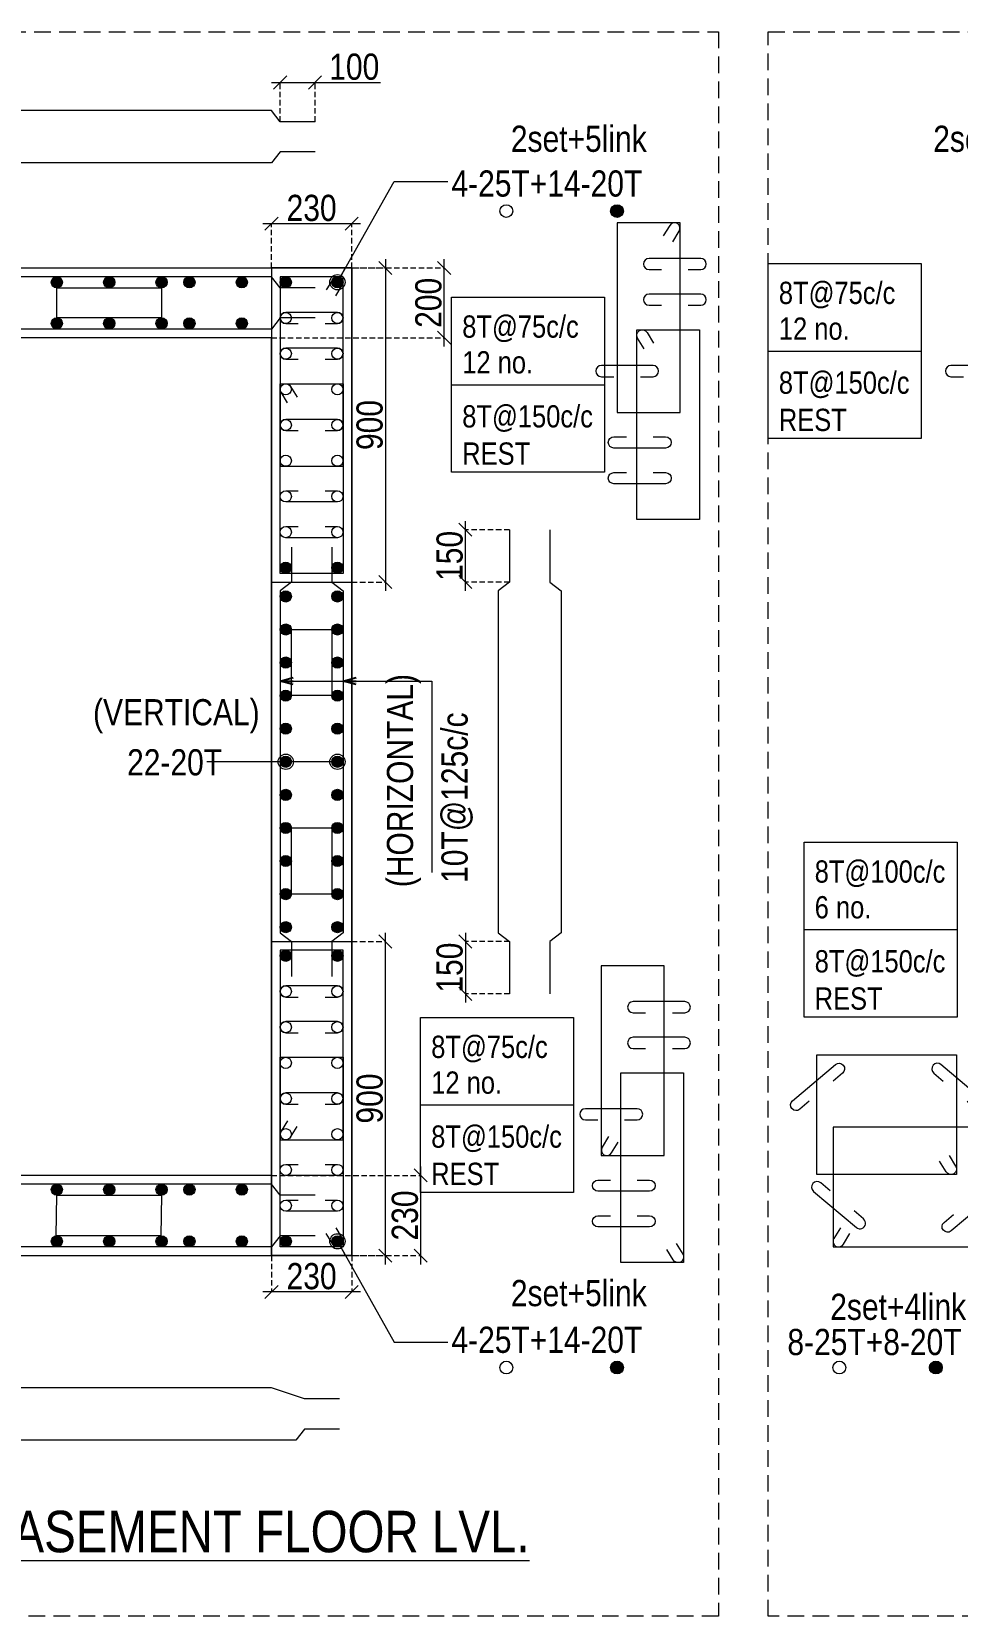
# Model space of a CAD drawing. Header units: millimetres. Extents: x 1112055 to 3390982, y -148532 to 766891.
# Drawn here: x 2614730 to 2625338, y 347435 to 365593 of the extents above; entities that cross this region are included whole.
import ezdxf

# ---------------------------------------------------------------- set-up
doc = ezdxf.new("R2010")
doc.units = ezdxf.units.MM
doc.header["$PDMODE"] = 35
doc.header["$PDSIZE"] = -25
doc.linetypes.add('DASHED2', pattern=[0.375, 0.25, -0.125])
doc.linetypes.add('Hidden', pattern=[9.525, 6.35, -3.175])
for name, color, linetype, lineweight in [('B COL. SIZE DIM', 220, 'Continuous', 25), ('B COLUMN', 1, 'Hidden', 9), ('B P.C.C', 251, 'Continuous', 0), ('B STEEL', 34, 'Continuous', 15), ('B STEEL TEXT', 7, 'Continuous', 15), ('B TITLE BLOCK', 250, 'Continuous', 0)]:
    doc.layers.add(name, color=color, linetype=linetype, lineweight=lineweight)
doc.styles.add('ARIAL', font='arial.ttf')
doc.styles.add('dim inside', font='romans.shx', dxfattribs={"width": 0.8, "height": 125})
doc.styles.add('SWINC', font='swissc.ttf')
doc.dimstyles.new('DIM 1', dxfattribs={"dimscale": 0, "dimtxt": 230, "dimasz": 150, "dimexe": 0.18, "dimexo": 0.0625, "dimgap": 0.5, "dimtad": 1, "dimdec": 0, "dimzin": 0, "dimdsep": 46, "dimtxsty": 'ARIAL', "dimblk": 'OBLIQUE', "dimcen": 6, "dimse1": 1, "dimse2": 1, "dimclrd": 256, "dimclrt": 256, "dimadec": 0, "dimazin": 2, "dimtfac": 0.75, "dimtdec": 0, "dimtix": 1, "dimtofl": 0, "dimtmove": 1, "dimatfit": 3, "dimldrblk": 'OPEN30', "dimfxl": 0.18, "dimfrac": 1, "dimtolj": 1, "dimtzin": 0, "dimlwd": -1, "dimarcsym": 0})
doc.dimstyles.new('dim inside', dxfattribs={"dimtxt": 125, "dimasz": 100, "dimexe": 0, "dimexo": 0, "dimgap": 10, "dimtad": 0, "dimdec": 0, "dimzin": 0, "dimdsep": 46, "dimtxsty": 'dim inside', "dimblk": 'SMALL', "dimcen": 0.09, "dimadec": 0, "dimazin": 0, "dimtfac": 1, "dimtdec": 0, "dimtofl": 0, "dimtmove": 0, "dimatfit": 3, "dimfxl": 1, "dimtolj": 1, "dimtzin": 0, "dimarcsym": 2})

# ---------------------------------------------------------------- blocks, each defined once
blk = doc.blocks.new('_Oblique')
at = {"color": 0, "linetype": 'ByBlock', "lineweight": -2}
blk.add_line((-0.5, -0.5), (0.5, 0.5), dxfattribs=at)
blk = doc.blocks.new('*D1565')
at = {"layer": 'B COL. SIZE DIM', "color": 250, "linetype": 'DASHED2', "lineweight": 9, "ltscale": 250, "transparency": 16777216}
for p, q in [((2617478, 351568), (2617478, 351152)), ((2618398, 351568), (2618398, 351152))]:
    blk.add_line(p, q, dxfattribs=at)
at = {"layer": 'B COL. SIZE DIM', "color": 250, "lineweight": 9, "ltscale": 250, "transparency": 16777216}
blk.add_line((2618498, 351152), (2617378, 351152), dxfattribs=at)
at = {"layer": 'Defpoints', "color": 0, "ltscale": 250, "transparency": 16777216}
for p in [(2617478, 351568), (2618398, 351568), (2617478, 351152)]:
    blk.add_point(p, dxfattribs=at)
at = {"layer": 'B COL. SIZE DIM', "color": 250, "lineweight": 9, "ltscale": 250, "transparency": 16777216, "xscale": 150, "yscale": 150, "zscale": 150, "rotation": 180}
blk.add_blockref('_Oblique', (2617478, 351152), dxfattribs=at)
at = {"layer": 'B COL. SIZE DIM', "color": 250, "lineweight": 9, "ltscale": 250, "transparency": 16777216, "xscale": 150, "yscale": 150, "zscale": 150}
blk.add_blockref('_Oblique', (2618398, 351152), dxfattribs=at)
at = {"layer": 'B COL. SIZE DIM', "color": 6, "ltscale": 250, "transparency": 16777216, "insert": (2617938, 351331), "char_height": 300, "attachment_point": 5, "style": 'SWINC'}
blk.add_mtext('\\A1;230', dxfattribs=at)
blk = doc.blocks.new('*D1566')
at = {"layer": 'B COL. SIZE DIM', "color": 250, "lineweight": 9, "ltscale": 250, "transparency": 16777216}
blk.add_line((2618783, 351468), (2618783, 355268), dxfattribs=at)
at = {"layer": 'B COL. SIZE DIM', "color": 250, "linetype": 'DASHED2', "lineweight": 9, "ltscale": 250, "transparency": 16777216}
for p, q in [((2618398, 355168), (2618783, 355168)), ((2618398, 351568), (2618783, 351568))]:
    blk.add_line(p, q, dxfattribs=at)
at = {"layer": 'Defpoints', "color": 0, "ltscale": 250, "transparency": 16777216}
for p in [(2618398, 355168), (2618783, 355168), (2618398, 351568)]:
    blk.add_point(p, dxfattribs=at)
at = {"layer": 'B COL. SIZE DIM', "color": 250, "lineweight": 9, "ltscale": 250, "transparency": 16777216, "xscale": 150, "yscale": 150, "zscale": 150}
for p, rotation in [((2618783, 355168), 90), ((2618783, 351568), 270)]:
    blk.add_blockref('_Oblique', p, dxfattribs=dict(at, rotation=rotation))
at = {"layer": 'B COL. SIZE DIM', "color": 6, "ltscale": 250, "transparency": 16777216, "insert": (2618604, 353368), "char_height": 300, "attachment_point": 5, "rotation": 90, "style": 'SWINC'}
blk.add_mtext('\\A1;900', dxfattribs=at)
blk = doc.blocks.new('*D1536')
at = {"layer": 'B COL. SIZE DIM', "color": 250, "lineweight": 9, "ltscale": 250, "transparency": 16777216}
blk.add_line((2618498, 363393), (2617378, 363393), dxfattribs=at)
at = {"layer": 'B COL. SIZE DIM', "color": 250, "linetype": 'DASHED2', "lineweight": 9, "ltscale": 250, "transparency": 16777216}
for p, q in [((2617478, 362886), (2617478, 363393)), ((2618398, 362886), (2618398, 363393))]:
    blk.add_line(p, q, dxfattribs=at)
at = {"layer": 'Defpoints', "color": 0, "ltscale": 250, "transparency": 16777216}
for p in [(2617478, 363393), (2617478, 362886), (2618398, 362886)]:
    blk.add_point(p, dxfattribs=at)
at = {"layer": 'B COL. SIZE DIM', "color": 250, "lineweight": 9, "ltscale": 250, "transparency": 16777216, "xscale": 150, "yscale": 150, "zscale": 150, "rotation": 180}
blk.add_blockref('_Oblique', (2617478, 363393), dxfattribs=at)
at = {"layer": 'B COL. SIZE DIM', "color": 250, "lineweight": 9, "ltscale": 250, "transparency": 16777216, "xscale": 150, "yscale": 150, "zscale": 150}
blk.add_blockref('_Oblique', (2618398, 363393), dxfattribs=at)
at = {"layer": 'B COL. SIZE DIM', "color": 6, "ltscale": 250, "transparency": 16777216, "insert": (2617938, 363572), "char_height": 300, "attachment_point": 5, "style": 'SWINC'}
blk.add_mtext('\\A1;230', dxfattribs=at)
blk = doc.blocks.new('*D1573')
at = {"layer": 'B COL. SIZE DIM', "color": 250, "lineweight": 9, "ltscale": 250, "transparency": 16777216}
blk.add_line((2618783, 362986), (2618783, 359186), dxfattribs=at)
at = {"layer": 'B COL. SIZE DIM', "color": 250, "linetype": 'DASHED2', "lineweight": 9, "ltscale": 250, "transparency": 16777216}
for p, q in [((2618398, 362886), (2618783, 362886)), ((2618398, 359286), (2618783, 359286))]:
    blk.add_line(p, q, dxfattribs=at)
at = {"layer": 'Defpoints', "color": 0, "ltscale": 250, "transparency": 16777216}
for p in [(2618398, 362886), (2618398, 359286), (2618783, 359286)]:
    blk.add_point(p, dxfattribs=at)
at = {"layer": 'B COL. SIZE DIM', "color": 250, "lineweight": 9, "ltscale": 250, "transparency": 16777216, "xscale": 150, "yscale": 150, "zscale": 150}
for p, rotation in [((2618783, 362886), 90), ((2618783, 359286), 270)]:
    blk.add_blockref('_Oblique', p, dxfattribs=dict(at, rotation=rotation))
at = {"layer": 'B COL. SIZE DIM', "color": 6, "ltscale": 250, "transparency": 16777216, "insert": (2618604, 361086), "char_height": 300, "attachment_point": 5, "rotation": 90, "style": 'SWINC'}
blk.add_mtext('\\A1;900', dxfattribs=at)
blk = doc.blocks.new('_Open30')
at = {"color": 0, "linetype": 'ByBlock', "lineweight": -2}
for p, q in [((-1, 0.27), (0, 0)), ((0, 0), (-1, -0.27)), ((0, 0), (-1, 0))]:
    blk.add_line(p, q, dxfattribs=at)
blk = doc.blocks.new('*D1537')
at = {"layer": 'B COL. SIZE DIM', "color": 250, "lineweight": 9, "ltscale": 250, "transparency": 16777216}
blk.add_line((2619700, 359186), (2619700, 359986), dxfattribs=at)
at = {"layer": 'B COL. SIZE DIM', "color": 250, "linetype": 'DASHED2', "lineweight": 9, "ltscale": 250, "transparency": 16777216}
for p, q in [((2620206, 359886), (2619700, 359886)), ((2620206, 359286), (2619700, 359286))]:
    blk.add_line(p, q, dxfattribs=at)
at = {"layer": 'Defpoints', "color": 0, "ltscale": 250, "transparency": 16777216}
for p in [(2619700, 359886), (2620206, 359886), (2620206, 359286)]:
    blk.add_point(p, dxfattribs=at)
at = {"layer": 'B COL. SIZE DIM', "color": 250, "lineweight": 9, "ltscale": 250, "transparency": 16777216, "xscale": 150, "yscale": 150, "zscale": 150}
for p, rotation in [((2619700, 359886), 90), ((2619700, 359286), 270)]:
    blk.add_blockref('_Oblique', p, dxfattribs=dict(at, rotation=rotation))
at = {"layer": 'B COL. SIZE DIM', "color": 6, "ltscale": 250, "transparency": 16777216, "insert": (2619521, 359586), "char_height": 300, "attachment_point": 5, "rotation": 90, "style": 'SWINC'}
blk.add_mtext('\\A1;150', dxfattribs=at)
blk = doc.blocks.new('*D1538')
at = {"layer": 'B COL. SIZE DIM', "color": 250, "lineweight": 9, "ltscale": 250, "transparency": 16777216}
blk.add_line((2619700, 355268), (2619700, 354468), dxfattribs=at)
at = {"layer": 'B COL. SIZE DIM', "color": 250, "linetype": 'DASHED2', "lineweight": 9, "ltscale": 250, "transparency": 16777216}
for p, q in [((2620206, 355168), (2619700, 355168)), ((2620206, 354568), (2619700, 354568))]:
    blk.add_line(p, q, dxfattribs=at)
at = {"layer": 'Defpoints', "color": 0, "ltscale": 250, "transparency": 16777216}
for p in [(2620206, 355168), (2619700, 354568), (2620206, 354568)]:
    blk.add_point(p, dxfattribs=at)
at = {"layer": 'B COL. SIZE DIM', "color": 250, "lineweight": 9, "ltscale": 250, "transparency": 16777216, "xscale": 150, "yscale": 150, "zscale": 150}
for p, rotation in [((2619700, 355168), 90), ((2619700, 354568), 270)]:
    blk.add_blockref('_Oblique', p, dxfattribs=dict(at, rotation=rotation))
at = {"layer": 'B COL. SIZE DIM', "color": 6, "ltscale": 250, "transparency": 16777216, "insert": (2619521, 354868), "char_height": 300, "attachment_point": 5, "rotation": 90, "style": 'SWINC'}
blk.add_mtext('\\A1;150', dxfattribs=at)
blk = doc.blocks.new('*D1567')
at = {"layer": 'B COL. SIZE DIM', "color": 250, "lineweight": 9, "ltscale": 250, "transparency": 16777216}
for p, q in [((2617478, 365011), (2617978, 365011)), ((2617978, 365011), (2618726, 365011))]:
    blk.add_line(p, q, dxfattribs=at)
at = {"layer": 'B COL. SIZE DIM', "color": 250, "linetype": 'DASHED2', "lineweight": 9, "ltscale": 250, "transparency": 16777216}
for p, q in [((2617578, 364561), (2617578, 365011)), ((2617978, 364561), (2617978, 365011))]:
    blk.add_line(p, q, dxfattribs=at)
at = {"layer": 'Defpoints', "color": 0, "ltscale": 250, "transparency": 16777216}
for p in [(2617978, 365011), (2617578, 364561), (2617978, 364561)]:
    blk.add_point(p, dxfattribs=at)
at = {"layer": 'B COL. SIZE DIM', "color": 250, "lineweight": 9, "ltscale": 250, "transparency": 16777216, "xscale": 150, "yscale": 150, "zscale": 150, "rotation": 180}
blk.add_blockref('_Oblique', (2617578, 365011), dxfattribs=at)
at = {"layer": 'B COL. SIZE DIM', "color": 250, "lineweight": 9, "ltscale": 250, "transparency": 16777216, "xscale": 150, "yscale": 150, "zscale": 150}
blk.add_blockref('_Oblique', (2617978, 365011), dxfattribs=at)
at = {"layer": 'B COL. SIZE DIM', "color": 6, "ltscale": 250, "transparency": 16777216, "insert": (2618427, 365190), "char_height": 300, "attachment_point": 5, "style": 'SWINC'}
blk.add_mtext('\\A1;100', dxfattribs=at)
blk = doc.blocks.new('*D1575')
at = {"layer": 'B COL. SIZE DIM', "color": 250, "lineweight": 9, "ltscale": 250, "transparency": 16777216}
blk.add_line((2619457, 361986), (2619457, 362986), dxfattribs=at)
at = {"layer": 'B COL. SIZE DIM', "color": 250, "linetype": 'DASHED2', "lineweight": 9, "ltscale": 250, "transparency": 16777216}
for p, q in [((2617478, 362886), (2619457, 362886)), ((2617478, 362086), (2619457, 362086))]:
    blk.add_line(p, q, dxfattribs=at)
at = {"layer": 'Defpoints', "color": 0, "ltscale": 250, "transparency": 16777216}
for p in [(2617478, 362886), (2619457, 362886), (2617478, 362086)]:
    blk.add_point(p, dxfattribs=at)
at = {"layer": 'B COL. SIZE DIM', "color": 250, "lineweight": 9, "ltscale": 250, "transparency": 16777216, "xscale": 150, "yscale": 150, "zscale": 150}
for p, rotation in [((2619457, 362886), 90), ((2619457, 362086), 270)]:
    blk.add_blockref('_Oblique', p, dxfattribs=dict(at, rotation=rotation))
at = {"layer": 'B COL. SIZE DIM', "color": 6, "ltscale": 250, "transparency": 16777216, "insert": (2619278, 362486), "char_height": 300, "attachment_point": 5, "rotation": 90, "style": 'SWINC'}
blk.add_mtext('\\A1;200', dxfattribs=at)
blk = doc.blocks.new('*D1663')
at = {"layer": 'B COL. SIZE DIM', "color": 250, "linetype": 'DASHED2', "lineweight": 9, "ltscale": 250, "transparency": 16777216}
for p, q in [((2617478, 352488), (2619187, 352488)), ((2617478, 351568), (2619187, 351568))]:
    blk.add_line(p, q, dxfattribs=at)
at = {"layer": 'B COL. SIZE DIM', "color": 250, "lineweight": 9, "ltscale": 250, "transparency": 16777216}
blk.add_line((2619187, 352588), (2619187, 351468), dxfattribs=at)
at = {"layer": 'Defpoints', "color": 0, "ltscale": 250, "transparency": 16777216}
for p in [(2617478, 352488), (2617478, 351568), (2619187, 351568)]:
    blk.add_point(p, dxfattribs=at)
at = {"layer": 'B COL. SIZE DIM', "color": 250, "lineweight": 9, "ltscale": 250, "transparency": 16777216, "xscale": 150, "yscale": 150, "zscale": 150}
for p, rotation in [((2619187, 352488), 90), ((2619187, 351568), 270)]:
    blk.add_blockref('_Oblique', p, dxfattribs=dict(at, rotation=rotation))
at = {"layer": 'B COL. SIZE DIM', "color": 6, "ltscale": 250, "transparency": 16777216, "insert": (2619008, 352028), "char_height": 300, "attachment_point": 5, "rotation": 90, "style": 'SWINC'}
blk.add_mtext('\\A1;230', dxfattribs=at)

msp = doc.modelspace()

# ---------------------------------------------------------------- hatches: boundary and pattern name
at = {"layer": 'B STEEL', "lineweight": 13}
h = msp.add_hatch(color=256, dxfattribs=at)
h.dxf.hatch_style = 1
edge = h.paths.add_edge_path()
edge.add_arc((2621437.8, 363537.5), 73.3, 0, 360)
at = {"layer": 'B STEEL', "lineweight": 9, "ltscale": 0.5}
h = msp.add_hatch(color=34, dxfattribs=at)
edge = h.paths.add_edge_path()
edge.add_arc((2615018.2, 362721.9), 64, 0, 360, ccw=False)
h = msp.add_hatch(color=34, dxfattribs=at)
edge = h.paths.add_edge_path()
edge.add_arc((2615618.2, 362721.9), 64, 0, 360, ccw=False)
h = msp.add_hatch(color=34, dxfattribs=at)
edge = h.paths.add_edge_path()
edge.add_arc((2616218.2, 362721.9), 64, 0, 360, ccw=False)
h = msp.add_hatch(color=34, dxfattribs=at)
edge = h.paths.add_edge_path()
edge.add_arc((2616538.2, 362721.9), 64, 0, 360, ccw=False)
h = msp.add_hatch(color=34, dxfattribs=at)
edge = h.paths.add_edge_path()
edge.add_arc((2617138.2, 362721.9), 64, 0, 360, ccw=False)
h = msp.add_hatch(color=34, dxfattribs=at)
edge = h.paths.add_edge_path()
edge.add_arc((2617642.2, 362721.9), 64, 0, 360, ccw=False)
h = msp.add_hatch(color=34, dxfattribs=at)
edge = h.paths.add_edge_path()
edge.add_arc((2618234.2, 362721.9), 64, -540, -180)
h = msp.add_hatch(color=34, dxfattribs=at)
edge = h.paths.add_edge_path()
edge.add_arc((2615018.2, 362249.9), 64, 0, 360, ccw=False)
h = msp.add_hatch(color=34, dxfattribs=at)
edge = h.paths.add_edge_path()
edge.add_arc((2615618.2, 362249.9), 64, 0, 360, ccw=False)
h = msp.add_hatch(color=34, dxfattribs=at)
edge = h.paths.add_edge_path()
edge.add_arc((2616218.2, 362249.9), 64, 0, 360, ccw=False)
h = msp.add_hatch(color=34, dxfattribs=at)
edge = h.paths.add_edge_path()
edge.add_arc((2616538.2, 362249.9), 64, 0, 360, ccw=False)
h = msp.add_hatch(color=34, dxfattribs=at)
edge = h.paths.add_edge_path()
edge.add_arc((2617138.2, 362249.9), 64, 0, 360, ccw=False)
h = msp.add_hatch(color=34, dxfattribs=at)
edge = h.paths.add_edge_path()
edge.add_arc((2617642.2, 359449.9), 64, -360, 0)
h = msp.add_hatch(color=34, dxfattribs=at)
edge = h.paths.add_edge_path()
edge.add_arc((2618234.2, 359449.9), 64, 180, 540, ccw=False)
h = msp.add_hatch(color=34, dxfattribs=at)
edge = h.paths.add_edge_path()
edge.add_arc((2617642.2, 359121.9), 64, -360, 0)
h = msp.add_hatch(color=34, dxfattribs=at)
edge = h.paths.add_edge_path()
edge.add_arc((2618234.2, 359121.9), 64, 180, 540, ccw=False)
h = msp.add_hatch(color=34, dxfattribs=at)
edge = h.paths.add_edge_path()
edge.add_arc((2617642.2, 358742.9), 64, -360, 0)
h = msp.add_hatch(color=34, dxfattribs=at)
edge = h.paths.add_edge_path()
edge.add_arc((2618234.2, 358742.9), 64, 180, 540, ccw=False)
h = msp.add_hatch(color=34, dxfattribs=at)
edge = h.paths.add_edge_path()
edge.add_arc((2617642.2, 358363.9), 64, -360, 0)
h = msp.add_hatch(color=34, dxfattribs=at)
edge = h.paths.add_edge_path()
edge.add_arc((2618234.2, 358363.9), 64, 180, 540, ccw=False)
h = msp.add_hatch(color=34, dxfattribs=at)
edge = h.paths.add_edge_path()
edge.add_arc((2617642.2, 357984.9), 64, -360, 0)
h = msp.add_hatch(color=34, dxfattribs=at)
edge = h.paths.add_edge_path()
edge.add_arc((2618234.2, 357984.9), 64, 180, 540, ccw=False)
h = msp.add_hatch(color=34, dxfattribs=at)
edge = h.paths.add_edge_path()
edge.add_arc((2617642.2, 357605.9), 64, -360, 0)
h = msp.add_hatch(color=34, dxfattribs=at)
edge = h.paths.add_edge_path()
edge.add_arc((2618234.2, 357605.9), 64, 180, 540, ccw=False)
h = msp.add_hatch(color=34, dxfattribs=at)
edge = h.paths.add_edge_path()
edge.add_arc((2617642.2, 357226.9), 64, -360, 0)
h = msp.add_hatch(color=34, dxfattribs=at)
edge = h.paths.add_edge_path()
edge.add_arc((2618234.2, 357226.9), 64, 180, 540, ccw=False)
h = msp.add_hatch(color=34, dxfattribs=at)
edge = h.paths.add_edge_path()
edge.add_arc((2617642.2, 356847.9), 64, -360, 0)
h = msp.add_hatch(color=34, dxfattribs=at)
edge = h.paths.add_edge_path()
edge.add_arc((2618234.2, 356847.9), 64, 180, 540, ccw=False)
h = msp.add_hatch(color=34, dxfattribs=at)
edge = h.paths.add_edge_path()
edge.add_arc((2617642.2, 356468.9), 64, -360, 0)
h = msp.add_hatch(color=34, dxfattribs=at)
edge = h.paths.add_edge_path()
edge.add_arc((2618234.2, 356468.9), 64, 180, 540, ccw=False)
h = msp.add_hatch(color=34, dxfattribs=at)
edge = h.paths.add_edge_path()
edge.add_arc((2617642.2, 356089.9), 64, -360, 0)
h = msp.add_hatch(color=34, dxfattribs=at)
edge = h.paths.add_edge_path()
edge.add_arc((2618234.2, 356089.9), 64, 180, 540, ccw=False)
h = msp.add_hatch(color=34, dxfattribs=at)
edge = h.paths.add_edge_path()
edge.add_arc((2617642.2, 355710.9), 64, -360, 0)
h = msp.add_hatch(color=34, dxfattribs=at)
edge = h.paths.add_edge_path()
edge.add_arc((2618234.2, 355710.9), 64, 180, 540, ccw=False)
h = msp.add_hatch(color=34, dxfattribs=at)
edge = h.paths.add_edge_path()
edge.add_arc((2617642.2, 355331.9), 64, 0, 360, ccw=False)
h = msp.add_hatch(color=34, dxfattribs=at)
edge = h.paths.add_edge_path()
edge.add_arc((2618234.2, 355331.9), 64, -540, -180)
h = msp.add_hatch(color=34, dxfattribs=at)
edge = h.paths.add_edge_path()
edge.add_arc((2617642.2, 355003.9), 64, 0, 360, ccw=False)
h = msp.add_hatch(color=34, dxfattribs=at)
edge = h.paths.add_edge_path()
edge.add_arc((2618234.2, 355003.9), 64, -540, -180)
h = msp.add_hatch(color=34, dxfattribs=at)
edge = h.paths.add_edge_path()
edge.add_arc((2615018.2, 352323.9), 64, 0, 360, ccw=False)
h = msp.add_hatch(color=34, dxfattribs=at)
edge = h.paths.add_edge_path()
edge.add_arc((2615618.2, 352323.9), 64, 0, 360, ccw=False)
h = msp.add_hatch(color=34, dxfattribs=at)
edge = h.paths.add_edge_path()
edge.add_arc((2616218.2, 352323.9), 64, 0, 360, ccw=False)
h = msp.add_hatch(color=34, dxfattribs=at)
edge = h.paths.add_edge_path()
edge.add_arc((2616538.2, 352323.9), 64, 0, 360, ccw=False)
h = msp.add_hatch(color=34, dxfattribs=at)
edge = h.paths.add_edge_path()
edge.add_arc((2617138.2, 352323.9), 64, 0, 360, ccw=False)
h = msp.add_hatch(color=34, dxfattribs=at)
edge = h.paths.add_edge_path()
edge.add_arc((2615018.2, 351731.9), 64, 0, 360, ccw=False)
h = msp.add_hatch(color=34, dxfattribs=at)
edge = h.paths.add_edge_path()
edge.add_arc((2615618.2, 351731.9), 64, 0, 360, ccw=False)
h = msp.add_hatch(color=34, dxfattribs=at)
edge = h.paths.add_edge_path()
edge.add_arc((2616218.2, 351731.9), 64, 0, 360, ccw=False)
h = msp.add_hatch(color=34, dxfattribs=at)
edge = h.paths.add_edge_path()
edge.add_arc((2616538.2, 351731.9), 64, 0, 360, ccw=False)
h = msp.add_hatch(color=34, dxfattribs=at)
edge = h.paths.add_edge_path()
edge.add_arc((2617138.2, 351731.9), 64, 0, 360, ccw=False)
h = msp.add_hatch(color=34, dxfattribs=at)
edge = h.paths.add_edge_path()
edge.add_arc((2617642.2, 351731.9), 64, -360, 0)
h = msp.add_hatch(color=34, dxfattribs=at)
edge = h.paths.add_edge_path()
edge.add_arc((2618234.2, 351731.9), 64, 180, 540, ccw=False)
at = {"layer": 'B STEEL', "lineweight": 13}
h = msp.add_hatch(color=256, dxfattribs=at)
h.dxf.hatch_style = 1
edge = h.paths.add_edge_path()
edge.add_arc((2621437.8, 350285.5), 73.3, 0, 360)
h = msp.add_hatch(color=256, dxfattribs=at)
h.dxf.hatch_style = 1
edge = h.paths.add_edge_path()
edge.add_arc((2625092.2, 350285.5), 73.3, 0, 360)

# ---------------------------------------------------------------- linework, layer by layer
at = {"layer": 'B COLUMN', "color": 1, "linetype": 'ByBlock', "lineweight": 20}
for points in [[(2608678.2, 353967.9), (2607758.2, 353967.9), (2607758.2, 362885.9), (2618398.2, 362885.9), (2618398.2, 351567.9), (2617478.2, 351567.9), (2617478.2, 362085.9), (2608678.2, 362085.9)], [(2617478.2, 351567.9), (2618398.2, 351567.9), (2618398.2, 362885.9), (2617478.2, 362885.9)], [(2617478.2, 359285.9), (2618398.2, 359285.9), (2618398.2, 362885.9), (2617478.2, 362885.9)], [(2617478.2, 355167.9), (2618398.2, 355167.9), (2618398.2, 351567.9), (2617478.2, 351567.9)], [(2617478.2, 352487.9), (2608678.2, 352487.9), (2608678.2, 351567.9), (2617478.2, 351567.9)]]:
    msp.add_lwpolyline(points, close=True, dxfattribs=at)
at = {"layer": 'B P.C.C', "color": 250, "lineweight": 0, "ltscale": 30}
for p, q in [((2623171.1, 361934.1), (2624924.2, 361934.1)), ((2619542.9, 361548), (2621296, 361548)), ((2623582.1, 355303.3), (2625335.2, 355303.3)), ((2619187.4, 353294.4), (2620940.5, 353294.4))]:
    msp.add_line(p, q, dxfattribs=at)
at = {"layer": 'B P.C.C', "color": 250, "linetype": 'Hidden', "lineweight": 0, "ltscale": 30}
for points in [[(2622599.6, 347434.9), (2603327.8, 347434.9), (2603327.8, 365593.1), (2622599.6, 365593.1)], [(2642442.9, 347434.9), (2623171.1, 347434.9), (2623171.1, 365593.1), (2642442.9, 365593.1)]]:
    msp.add_lwpolyline(points, close=True, dxfattribs=at)
at = {"layer": 'B P.C.C', "color": 250, "lineweight": 0, "ltscale": 30}
for points in [[(2623171.1, 362936.7), (2624924.2, 362936.7), (2624924.2, 360931.4), (2623171.1, 360931.4)], [(2619542.9, 362550.6), (2621296, 362550.6), (2621296, 360545.4), (2619542.9, 360545.4)], [(2623582.1, 356305.9), (2625335.2, 356305.9), (2625335.2, 354300.7), (2623582.1, 354300.7)], [(2619187.4, 354297), (2620940.5, 354297), (2620940.5, 352291.8), (2619187.4, 352291.8)]]:
    msp.add_lwpolyline(points, close=True, dxfattribs=at)
at = {"layer": 'B STEEL', "lineweight": 13}
for points in [[(2617978.2, 364560.6), (2617578.2, 364560.6), (2617478.2, 364688.7), (2608678.2, 364688.7), (2608578.2, 364560.6), (2608178.2, 364560.6)], [(2617978.2, 364216.7), (2617578.2, 364216.7), (2617478.2, 364088.7), (2608678.2, 364088.7), (2608578.2, 364216.7), (2608178.2, 364216.7)], [(2617978.2, 362657.8), (2617578.2, 362657.8), (2617478.2, 362785.9), (2608678.2, 362785.9), (2608578.2, 362657.8), (2608178.2, 362657.8)], [(2617978.2, 362313.9), (2617578.2, 362313.9), (2617478.2, 362185.9), (2608678.2, 362185.9), (2608578.2, 362313.9), (2608178.2, 362313.9)], [(2620205.6, 359885.9), (2620205.6, 359285.9), (2620077.5, 359185.9), (2620077.5, 355267.9), (2620205.6, 355167.9), (2620205.6, 354567.9)], [(2620669.5, 359885.9), (2620669.5, 359285.9), (2620797.5, 359185.9), (2620797.5, 355267.9), (2620669.5, 355167.9), (2620669.5, 354567.9)], [(2617706.3, 359685.9), (2617706.3, 359285.9), (2617578.2, 359185.9), (2617578.2, 355267.9), (2617706.3, 355167.9), (2617706.3, 354767.9)], [(2618170.2, 359685.9), (2618170.2, 359285.9), (2618298.2, 359185.9), (2618298.2, 355267.9), (2618170.2, 355167.9), (2618170.2, 354767.9)], [(2617978.2, 352259.8), (2617578.2, 352259.8), (2617478.2, 352387.9), (2608678.2, 352387.9), (2608578.2, 352259.8), (2608178.2, 352259.8)], [(2617978.2, 351795.9), (2617578.2, 351795.9), (2617478.2, 351667.9), (2608678.2, 351667.9), (2608578.2, 351795.9), (2608178.2, 351795.9)], [(2618258.2, 349925.1), (2617858.2, 349925.1), (2617478.2, 350053.1), (2608678.2, 350053.1), (2608578.2, 349925.1), (2608178.2, 349925.1)], [(2618258.2, 349581.2), (2617858.2, 349581.2), (2617758.2, 349453.1), (2608678.2, 349453.1), (2608578.2, 349581.2), (2608178.2, 349581.2)]]:
    msp.add_lwpolyline(points, dxfattribs=at)
for points in [[(2621440.3, 361230.9), (2622160.3, 361230.9), (2622160.3, 363404), (2621440.3, 363404)], [(2617578.2, 360612.9), (2618298.2, 360612.9), (2618298.2, 362785.9), (2617578.2, 362785.9)], [(2621664.3, 362177), (2622384.3, 362177), (2622384.3, 360004), (2621664.3, 360004)], [(2617578.2, 361558.9), (2618298.2, 361558.9), (2618298.2, 359385.9), (2617578.2, 359385.9)], [(2617578.2, 352894.9), (2618298.2, 352894.9), (2618298.2, 355067.9), (2617578.2, 355067.9)], [(2621257.8, 352715), (2621977.8, 352715), (2621977.8, 354888), (2621257.8, 354888)], [(2617578.2, 353840.9), (2618298.2, 353840.9), (2618298.2, 351667.9), (2617578.2, 351667.9)], [(2621481.8, 353661), (2622201.8, 353661), (2622201.8, 351488), (2621481.8, 351488)]]:
    msp.add_lwpolyline(points, close=True, dxfattribs=at)
at = {"layer": 'B STEEL', "color": 34, "lineweight": 9, "ltscale": 0.5}
for points in [[(2622076.1, 363184.9), (2622150.8, 363306.4, 1), (2622041.8, 363373.5), (2621967, 363252)], [(2622254.8, 362866.9), (2622397.5, 362866.9, 1), (2622397.5, 362995), (2621805.5, 362995, 1), (2621805.5, 362866.9), (2621948.2, 362866.9)], [(2618214, 362566.8), (2618288.7, 362688.3, 1), (2618179.7, 362755.4), (2618104.9, 362633.9)], [(2622254.8, 362457.9), (2622397.5, 362457.9, 1), (2622397.5, 362586), (2621805.5, 362586, 1), (2621805.5, 362457.9), (2621948.2, 362457.9)], [(2618091.6, 362248.8), (2618234.2, 362248.8, 1), (2618234.2, 362376.9), (2617642.2, 362376.9, 1), (2617642.2, 362248.8), (2617784.9, 362248.8)], [(2621748.6, 361957.9), (2621673.8, 362079.4, -1), (2621782.8, 362146.5), (2621857.6, 362025)], [(2618091.6, 361839.9), (2618234.2, 361839.9, 1), (2618234.2, 361967.9), (2617642.2, 361967.9, 1), (2617642.2, 361839.9), (2617784.9, 361839.9)], [(2621708.1, 361639.9), (2621850.7, 361639.9, 1), (2621850.7, 361768), (2621258.8, 361768, 1), (2621258.8, 361639.9), (2621401.4, 361639.9)], [(2625714.6, 361639.9), (2625857.2, 361639.9, 1), (2625857.2, 361768), (2625265.3, 361768, 1), (2625265.3, 361639.9), (2625407.9, 361639.9)], [(2617662.5, 361339.8), (2617587.7, 361461.3, -1), (2617696.8, 361528.4), (2617771.5, 361406.9)], [(2618091.6, 361021.9), (2618234.2, 361021.9, 1), (2618234.2, 361149.9), (2617642.2, 361149.9, 1), (2617642.2, 361021.9), (2617784.9, 361021.9)], [(2621851.6, 360950), (2621994.2, 360950, -1), (2621994.2, 360822), (2621402.3, 360822, -1), (2621402.3, 360950), (2621544.9, 360950)], [(2621851.6, 360541), (2621994.2, 360541, -1), (2621994.2, 360413), (2621402.3, 360413, -1), (2621402.3, 360541), (2621544.9, 360541)], [(2618091.6, 360331.9), (2618234.2, 360331.9, -1), (2618234.2, 360203.9), (2617642.2, 360203.9, -1), (2617642.2, 360331.9), (2617784.9, 360331.9)], [(2618091.6, 359922.9), (2618234.2, 359922.9, -1), (2618234.2, 359794.9), (2617642.2, 359794.9, -1), (2617642.2, 359922.9), (2617784.9, 359922.9)], [(2618091.6, 354530.8), (2618234.2, 354530.8, 1), (2618234.2, 354658.9), (2617642.2, 354658.9, 1), (2617642.2, 354530.8), (2617784.9, 354530.8)], [(2622072.3, 354350.9), (2622214.9, 354350.9, 1), (2622214.9, 354479), (2621623, 354479, 1), (2621623, 354350.9), (2621765.6, 354350.9)], [(2618091.6, 354121.8), (2618234.2, 354121.8, 1), (2618234.2, 354249.9), (2617642.2, 354249.9, 1), (2617642.2, 354121.8), (2617784.9, 354121.8)], [(2622072.3, 353941.9), (2622214.9, 353941.9, 1), (2622214.9, 354070), (2621623, 354070, 1), (2621623, 353941.9), (2621765.6, 353941.9)], [(2623641.7, 353336.9), (2623532.8, 353244.9, -1), (2623450.1, 353342.7), (2623940.8, 353757.1, -1), (2624023.4, 353659.2), (2623914.4, 353567.2)], [(2625449.5, 353336.9), (2625558.5, 353244.9, 1), (2625641.1, 353342.7), (2625150.5, 353757.1, 1), (2625067.9, 353659.2), (2625176.9, 353567.2)], [(2618091.6, 353303.9), (2618234.2, 353303.9, 1), (2618234.2, 353431.9), (2617642.2, 353431.9, 1), (2617642.2, 353303.9), (2617784.9, 353303.9)], [(2621525.5, 353124), (2621668.2, 353124, 1), (2621668.2, 353252), (2621076.2, 353252, 1), (2621076.2, 353124), (2621218.9, 353124)], [(2617662.5, 353113.9), (2617587.7, 352992.4, 1), (2617696.8, 352925.3), (2617771.5, 353046.8)], [(2621342, 352934), (2621267.3, 352812.5, 1), (2621376.3, 352745.4), (2621451.1, 352866.9)], [(2625244.3, 352715.7), (2625319, 352594.2, -1), (2625210, 352527.1), (2625135.2, 352648.6)], [(2618091.6, 352613.9), (2618234.2, 352613.9, -1), (2618234.2, 352485.9), (2617642.2, 352485.9, -1), (2617642.2, 352613.9), (2617784.9, 352613.9)], [(2621669, 352434), (2621811.7, 352434, -1), (2621811.7, 352306), (2621219.7, 352306, -1), (2621219.7, 352434), (2621362.4, 352434)], [(2623882.3, 352310.3), (2623773.3, 352402.4, 1), (2623690.7, 352304.6), (2624181.3, 351890.2, 1), (2624264, 351988), (2624155, 352080)], [(2625567, 352271), (2625676, 352363, -1), (2625758.6, 352265.2), (2625268, 351850.8, -1), (2625185.4, 351948.6), (2625294.3, 352040.7)], [(2618091.6, 352204.9), (2618234.2, 352204.9, -1), (2618234.2, 352076.9), (2617642.2, 352076.9, -1), (2617642.2, 352204.9), (2617784.9, 352204.9)], [(2621669, 352025), (2621811.7, 352025, -1), (2621811.7, 351897), (2621219.7, 351897, -1), (2621219.7, 352025), (2621362.4, 352025)], [(2618214, 351886.9), (2618288.7, 351765.4, -1), (2618179.7, 351698.3), (2618104.9, 351819.8)], [(2623997.6, 351886.9), (2623922.8, 351765.4, 1), (2624031.8, 351698.3), (2624106.6, 351819.8)], [(2622117.5, 351707), (2622192.3, 351585.6, -1), (2622083.2, 351518.4), (2622008.4, 351639.9)]]:
    msp.add_lwpolyline(points, format="xyb", dxfattribs=at)
at = {"layer": 'B STEEL', "color": 3, "lineweight": 13}
for points in [[(2615018.2, 362313.9), (2615018.2, 362657.8), (2616218.2, 362657.8), (2616218.2, 362313.9)], [(2618170.2, 357984.9), (2617706.3, 357984.9), (2617706.3, 358742.9), (2618170.2, 358742.9)], [(2618170.2, 355710.9), (2617706.3, 355710.9), (2617706.3, 356468.9), (2618170.2, 356468.9)], [(2615011, 351796.3), (2615018.2, 352259.8), (2616218.2, 352259.8), (2616211, 351796.3)]]:
    msp.add_lwpolyline(points, close=True, dxfattribs=at)
at = {"layer": 'B STEEL', "color": 34, "lineweight": 9, "ltscale": 0.5}
for points in [[(2625328.5, 352496.7), (2623728.5, 352496.7), (2623728.5, 353867.9), (2625328.5, 353867.9)], [(2625513.3, 353039.1), (2623913.3, 353039.1), (2623913.3, 351667.9), (2625513.3, 351667.9)]]:
    msp.add_lwpolyline(points, close=True, dxfattribs=at)
at = {"layer": 'B STEEL', "lineweight": 13}
for centre in [(2620169.3, 363537.5), (2621437.8, 363537.5), (2620169.3, 350285.5), (2621437.8, 350285.5), (2623985.5, 350285.5), (2625092.2, 350285.5)]:
    msp.add_circle(centre, 73.3, dxfattribs=at)
at = {"layer": 'B STEEL', "color": 34, "lineweight": 9, "ltscale": 0.5}
for centre in [(2615018.2, 362721.9), (2615618.2, 362721.9), (2616218.2, 362721.9), (2616538.2, 362721.9), (2617138.2, 362721.9), (2617642.2, 362721.9), (2618234.2, 362721.9), (2615018.2, 362249.9), (2615618.2, 362249.9), (2616218.2, 362249.9), (2616538.2, 362249.9), (2617138.2, 362249.9), (2617642.2, 362312.9), (2618234.2, 362312.9), (2617642.2, 361903.9), (2618234.2, 361903.9), (2617642.2, 361494.9), (2618234.2, 361494.9), (2617642.2, 361085.9), (2618234.2, 361085.9), (2617642.2, 360676.9), (2618234.2, 360676.9), (2617642.2, 360267.9), (2618234.2, 360267.9), (2617642.2, 359858.9), (2618234.2, 359858.9), (2617642.2, 359449.9), (2618234.2, 359449.9), (2617642.2, 359121.9), (2618234.2, 359121.9), (2617642.2, 358742.9), (2618234.2, 358742.9), (2617642.2, 358363.9), (2618234.2, 358363.9), (2617642.2, 357984.9), (2618234.2, 357984.9), (2617642.2, 357605.9), (2618234.2, 357605.9), (2617642.2, 357226.9), (2618234.2, 357226.9), (2617642.2, 356847.9), (2618234.2, 356847.9), (2617642.2, 356468.9), (2618234.2, 356468.9), (2617642.2, 356089.9), (2618234.2, 356089.9), (2617642.2, 355710.9), (2618234.2, 355710.9), (2617642.2, 355331.9), (2618234.2, 355331.9), (2617642.2, 355003.9), (2618234.2, 355003.9), (2617642.2, 354594.9), (2618234.2, 354594.9), (2617642.2, 354185.9), (2618234.2, 354185.9), (2617642.2, 353776.9), (2618234.2, 353776.9), (2617642.2, 353367.9), (2618234.2, 353367.9), (2617642.2, 352958.9), (2618234.2, 352958.9), (2617642.2, 352549.9), (2618234.2, 352549.9), (2615018.2, 352323.9), (2615618.2, 352323.9), (2616218.2, 352323.9), (2616538.2, 352323.9), (2617138.2, 352323.9), (2617642.2, 352140.9), (2618234.2, 352140.9), (2615018.2, 351731.9), (2615618.2, 351731.9), (2616218.2, 351731.9), (2616538.2, 351731.9), (2617138.2, 351731.9), (2617642.2, 351731.9), (2618234.2, 351731.9)]:
    msp.add_circle(centre, 64, dxfattribs=at)

# ---------------------------------------------------------------- texts
at = {"layer": 'B STEEL TEXT', "lineweight": 5, "style": 'SWINC'}
for s, height, p in [('2set+5link', 300, (2620221.7, 364216.3)), ('2set+5link', 300, (2625062, 364216.3)), ('4-25T+14-20T', 300, (2619540.6, 363703.5)), ('8T@75c/c', 255, (2623292.5, 362472.7)), ('8T@75c/c', 255, (2619664.3, 362086.6)), ('12 no.', 255, (2623292.5, 362063.1)), ('12 no.', 255, (2619664.3, 361677.1)), ('8T@150c/c', 255, (2623292.5, 361444.3)), ('8T@150c/c', 255, (2619664.3, 361058.2)), ('REST', 255, (2623292.5, 361017.2)), ('REST', 255, (2619664.3, 360631.2)), ('(VERTICAL)', 300, (2615433.4, 357644.7)), ('22-20T', 300, (2615823.1, 357070.9)), ('8T@100c/c', 255, (2623703.5, 355841.9)), ('6 no.', 255, (2623703.5, 355432.4)), ('8T@150c/c', 255, (2623703.5, 354813.5)), ('REST', 255, (2623703.5, 354386.5)), ('8T@75c/c', 255, (2619308.8, 353833)), ('12 no.', 255, (2619308.8, 353423.5)), ('8T@150c/c', 255, (2619308.8, 352804.6)), ('REST', 255, (2619308.8, 352377.6)), ('2set+5link', 300, (2620221.7, 350988.8)), ('2set+4link', 300, (2623881.7, 350831.8)), ('4-25T+14-20T', 300, (2619540.6, 350453.9)), ('8-25T+8-20T', 300, (2623390.7, 350428.4))]:
    msp.add_text(s, height=height, dxfattribs=at).set_placement(p)
for s, p in [('(HORIZONTAL)', (2619100.7, 355789.8)), ('10T@125c/c', (2619725.9, 355839))]:
    msp.add_text(s, height=300, rotation=90, dxfattribs=at).set_placement(p)
at = {"layer": 'B TITLE BLOCK', "color": 0, "style": 'SWINC'}
msp.add_text('%%UDETAIL OF LIFT-2_ UP TO BASEMENT FLOOR LVL.', height=475.05, dxfattribs=at).set_placement((2607312.7, 348168.8))

# ---------------------------------------------------------------- dimensions: what is measured, and where the dimension line sits
at = {"layer": 'B COL. SIZE DIM', "color": 250, "ltscale": 250}
for base, p1, p2, angle, picture, middle in [((2617978.2, 365011.1), (2617578.2, 364560.6), (2617978.2, 364560.6), 180, '*D1567', (2618427.1, 365190.1)), ((2617478.2, 363393.2), (2618398.2, 362885.9), (2617478.2, 362885.9), 180, '*D1536', (2617938.2, 363572.4)), ((2619456.8, 362885.9), (2617478.2, 362085.9), (2617478.2, 362885.9), 90, '*D1575', (2619277.6, 362485.9)), ((2618783, 359285.9), (2618398.2, 362885.9), (2618398.2, 359285.9), 90, '*D1573', (2618604, 361085.9)), ((2619700.4, 359885.9), (2620205.6, 359285.9), (2620205.6, 359885.9), 270, '*D1537', (2619521.4, 359585.9)), ((2618783, 355167.9), (2618398.2, 351567.9), (2618398.2, 355167.9), 270, '*D1566', (2618604, 353367.9)), ((2619700.4, 354567.9), (2620205.6, 355167.9), (2620205.6, 354567.9), 90, '*D1538', (2619521.4, 354867.9)), ((2619187.4, 351567.9), (2617478.2, 352487.9), (2617478.2, 351567.9), 90, '*D1663', (2619008.2, 352027.9)), ((2617478.2, 351152.1), (2618398.2, 351567.9), (2617478.2, 351567.9), 180, '*D1565', (2617938.2, 351331.3))]:
    dim = msp.add_linear_dim(base=base, p1=p1, p2=p2, angle=angle, dimstyle='dim inside', override={"dimtxt": 300, "dimasz": 150, "dimgap": 25, "dimtad": 3, "dimlfac": 0.25, "dimtxsty": 'SWINC', "dimblk1": 'Oblique', "dimblk2": 'Oblique', "dimsah": 1, "dimdle": 100, "dimclrd": 250, "dimclre": 250, "dimclrt": 6, "dimfxl": 1000, "dimlwd": 9, "dimlwe": 9}, dxfattribs=at)
    dim.commit()
    dim.dimension.update_dxf_attribs({"geometry": picture, "text_midpoint": middle})

# ---------------------------------------------------------------- leaders
at = {"layer": 'B STEEL TEXT', "lineweight": 9}
for points in [[(2618234.2, 362721.9), (2618884.9, 363878), (2619498, 363878)], [(2618234.2, 357226.9), (2616737.7, 357226.9)], [(2617642.2, 357226.9), (2616737.7, 357226.9)], [(2618234.2, 351731.9), (2618884.9, 350575.7), (2619498, 350575.7)]]:
    msp.add_leader(points, dimstyle='DIM 1', override={"dimscale": 1, "dimasz": 175, "dimtad": 0, "dimtxsty": 'SWINC', "dimldrblk": 'DotBlank', "dimfxlon": 1, "dimarcsym": 2}, dxfattribs=at)
at = {"layer": 'B STEEL TEXT', "lineweight": 5}
for points in [[(2617578.2, 358152.6), (2619317.3, 358152.6), (2619317.3, 355958.4)], [(2618298.2, 358152.6), (2619317.3, 358152.6), (2619317.3, 355958.4)]]:
    msp.add_leader(points, dimstyle='DIM 1', override={"dimscale": 1, "dimtad": 0, "dimtxsty": 'SWINC', "dimfxlon": 1, "dimlwd": 5, "dimarcsym": 2}, dxfattribs=at)

doc.saveas('drawing.dxf')
